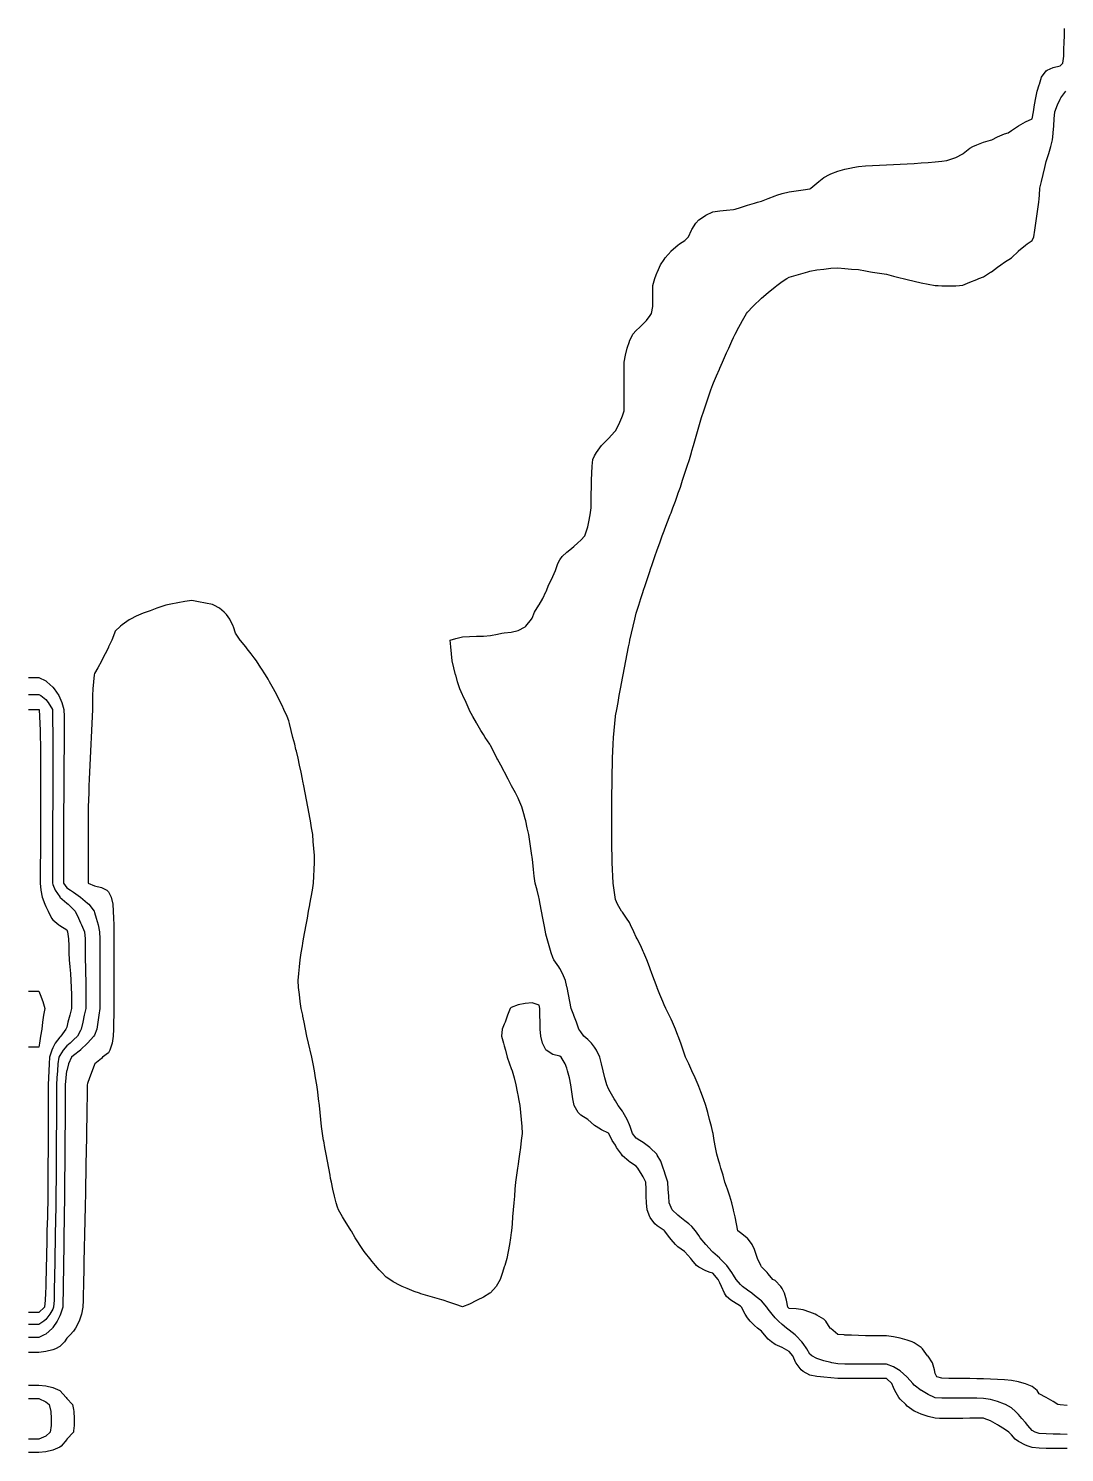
# Model space of a CAD drawing. Header units: inches. Extents: x -13671948.9 to -13671906.2, y 5686257.7 to 5686300.4.
# Drawn here: x -13671948.92 to -13671942.71, y 5686260.21 to 5686268.75 of the extents above; entities that cross this region are included whole.
import ezdxf

# ---------------------------------------------------------------- set-up
doc = ezdxf.new("R2010")
doc.units = ezdxf.units.IN
doc.header["$MEASUREMENT"] = 0

msp = doc.modelspace()

# ---------------------------------------------------------------- linework, layer by layer
for points in [[(-13671942.6913, 5686260.3179), (-13671942.733, 5686260.3191), (-13671942.7747, 5686260.3203), (-13671942.8164, 5686260.3217), (-13671942.8581, 5686260.323), (-13671942.8831, 5686260.3312), (-13671942.8998, 5686260.3414), (-13671942.9274, 5686260.3729), (-13671942.9415, 5686260.3902), (-13671942.9624, 5686260.4145), (-13671942.9832, 5686260.4373), (-13671943.0015, 5686260.4562), (-13671943.0249, 5686260.4788), (-13671943.0612, 5686260.4979), (-13671943.0666, 5686260.5004), (-13671943.1083, 5686260.5158), (-13671943.15, 5686260.5281), (-13671943.1917, 5686260.5349), (-13671943.2334, 5686260.535), (-13671943.2751, 5686260.5351), (-13671943.3168, 5686260.5351), (-13671943.3585, 5686260.5352), (-13671943.4002, 5686260.5352), (-13671943.4419, 5686260.5352), (-13671943.4835, 5686260.5385), (-13671943.4863, 5686260.5396), (-13671943.5252, 5686260.558), (-13671943.5652, 5686260.5813), (-13671943.5669, 5686260.5825), (-13671943.6086, 5686260.614), (-13671943.6171, 5686260.623), (-13671943.6503, 5686260.6622), (-13671943.6525, 5686260.6647), (-13671943.692, 5686260.6994), (-13671943.7029, 5686260.7064), (-13671943.7337, 5686260.7229), (-13671943.7754, 5686260.7389), (-13671943.8171, 5686260.7391), (-13671943.8588, 5686260.7392), (-13671943.9005, 5686260.7394), (-13671943.9422, 5686260.7397), (-13671943.9839, 5686260.7402), (-13671944.0256, 5686260.7408), (-13671944.0673, 5686260.7413), (-13671944.1035, 5686260.7481), (-13671944.109, 5686260.7493), (-13671944.1507, 5686260.7603), (-13671944.1924, 5686260.7729), (-13671944.2234, 5686260.7898), (-13671944.2341, 5686260.8003), (-13671944.253, 5686260.8315), (-13671944.2758, 5686260.8632), (-13671944.2838, 5686260.8732), (-13671944.3175, 5686260.9093), (-13671944.3234, 5686260.9149), (-13671944.3592, 5686260.9448), (-13671944.3745, 5686260.9566), (-13671944.4009, 5686260.9772), (-13671944.4236, 5686260.9983), (-13671944.4426, 5686261.0182), (-13671944.4613, 5686261.04), (-13671944.4843, 5686261.0705), (-13671944.4922, 5686261.0817), (-13671944.526, 5686261.1196), (-13671944.5306, 5686261.1234), (-13671944.5677, 5686261.1524), (-13671944.5841, 5686261.1651), (-13671944.6094, 5686261.1844), (-13671944.639, 5686261.2068), (-13671944.651, 5686261.2178), (-13671944.6768, 5686261.2485), (-13671944.6927, 5686261.2733), (-13671944.7027, 5686261.2902), (-13671944.7328, 5686261.3319), (-13671944.7344, 5686261.3338), (-13671944.7744, 5686261.3736), (-13671944.7761, 5686261.3754), (-13671944.8178, 5686261.4124), (-13671944.8209, 5686261.4153), (-13671944.8594, 5686261.457), (-13671944.8595, 5686261.4572), (-13671944.8924, 5686261.4987), (-13671944.9012, 5686261.5114), (-13671944.9214, 5686261.5404), (-13671944.9429, 5686261.566), (-13671944.9614, 5686261.5821), (-13671944.9846, 5686261.5995), (-13671945.0155, 5686261.6237), (-13671945.0263, 5686261.6329), (-13671945.0617, 5686261.6654), (-13671945.068, 5686261.6801), (-13671945.0792, 5686261.7071), (-13671945.082, 5686261.7488), (-13671945.0848, 5686261.7905), (-13671945.0878, 5686261.8322), (-13671945.1005, 5686261.8739), (-13671945.1097, 5686261.9002), (-13671945.1147, 5686261.9156), (-13671945.1297, 5686261.9573), (-13671945.1514, 5686261.9946), (-13671945.1542, 5686261.999), (-13671945.1931, 5686262.0387), (-13671945.1955, 5686262.0407), (-13671945.2348, 5686262.0691), (-13671945.2544, 5686262.0824), (-13671945.2765, 5686262.0965), (-13671945.2996, 5686262.1241), (-13671945.3143, 5686262.1658), (-13671945.3182, 5686262.1768), (-13671945.331, 5686262.2075), (-13671945.3547, 5686262.2492), (-13671945.3599, 5686262.2576), (-13671945.3848, 5686262.2909), (-13671945.4016, 5686262.3197), (-13671945.4091, 5686262.3326), (-13671945.433, 5686262.3743), (-13671945.4433, 5686262.3925), (-13671945.4541, 5686262.416), (-13671945.4658, 5686262.4577), (-13671945.4751, 5686262.4994), (-13671945.4845, 5686262.5411), (-13671945.485, 5686262.5428), (-13671945.4951, 5686262.5828), (-13671945.5155, 5686262.6245), (-13671945.5267, 5686262.6419), (-13671945.5462, 5686262.6662), (-13671945.5684, 5686262.6873), (-13671945.5909, 5686262.7079), (-13671945.6101, 5686262.7347), (-13671945.6212, 5686262.7496), (-13671945.6364, 5686262.7913), (-13671945.6518, 5686262.8324), (-13671945.652, 5686262.8329), (-13671945.6679, 5686262.8746), (-13671945.6759, 5686262.9163), (-13671945.6841, 5686262.958), (-13671945.6925, 5686262.9997), (-13671945.6935, 5686263.003), (-13671945.7021, 5686263.0414), (-13671945.7192, 5686263.0831), (-13671945.7352, 5686263.113), (-13671945.7414, 5686263.1248), (-13671945.7724, 5686263.1665), (-13671945.7769, 5686263.179), (-13671945.7884, 5686263.2082), (-13671945.7991, 5686263.2499), (-13671945.8108, 5686263.2916), (-13671945.8186, 5686263.3202), (-13671945.8223, 5686263.3333), (-13671945.8296, 5686263.375), (-13671945.8373, 5686263.4167), (-13671945.8454, 5686263.4584), (-13671945.8535, 5686263.5001), (-13671945.8602, 5686263.5331), (-13671945.862, 5686263.5418), (-13671945.872, 5686263.5835), (-13671945.8843, 5686263.6252), (-13671945.8887, 5686263.6669), (-13671945.8932, 5686263.7086), (-13671945.8978, 5686263.7503), (-13671945.9019, 5686263.7838), (-13671945.903, 5686263.792), (-13671945.909, 5686263.8337), (-13671945.9155, 5686263.8754), (-13671945.9224, 5686263.9171), (-13671945.931, 5686263.9588), (-13671945.9406, 5686264.0005), (-13671945.9436, 5686264.0124), (-13671945.9516, 5686264.0421), (-13671945.9646, 5686264.0838), (-13671945.9811, 5686264.1255), (-13671945.9853, 5686264.1351), (-13671946.0012, 5686264.1672), (-13671946.0251, 5686264.2089), (-13671946.027, 5686264.213), (-13671946.0464, 5686264.2506), (-13671946.0673, 5686264.2923), (-13671946.0687, 5686264.2951), (-13671946.0901, 5686264.334), (-13671946.1104, 5686264.3698), (-13671946.114, 5686264.3757), (-13671946.1343, 5686264.4174), (-13671946.1521, 5686264.4524), (-13671946.1562, 5686264.4591), (-13671946.1838, 5686264.5008), (-13671946.1938, 5686264.5178), (-13671946.2104, 5686264.5425), (-13671946.2336, 5686264.5842), (-13671946.2355, 5686264.5877), (-13671946.2569, 5686264.6259), (-13671946.2772, 5686264.662), (-13671946.2804, 5686264.6676), (-13671946.2985, 5686264.7093), (-13671946.3168, 5686264.751), (-13671946.3189, 5686264.7557), (-13671946.3353, 5686264.7927), (-13671946.3504, 5686264.8344), (-13671946.3606, 5686264.8754), (-13671946.3608, 5686264.8761), (-13671946.3714, 5686264.9178), (-13671946.3824, 5686264.9595), (-13671946.3867, 5686265.0012), (-13671946.3901, 5686265.0429), (-13671946.3939, 5686265.0846), (-13671946.3606, 5686265.093), (-13671946.3189, 5686265.1031), (-13671946.2772, 5686265.1059), (-13671946.2355, 5686265.1072), (-13671946.1938, 5686265.1085), (-13671946.1521, 5686265.1115), (-13671946.1104, 5686265.1203), (-13671946.0844, 5686265.1263), (-13671946.0687, 5686265.1275), (-13671946.027, 5686265.1315), (-13671945.9853, 5686265.1422), (-13671945.9436, 5686265.1644), (-13671945.9391, 5686265.168), (-13671945.9048, 5686265.2097), (-13671945.9019, 5686265.215), (-13671945.8878, 5686265.2513), (-13671945.8619, 5686265.293), (-13671945.8602, 5686265.2952), (-13671945.837, 5686265.3347), (-13671945.8186, 5686265.374), (-13671945.8175, 5686265.3764), (-13671945.8007, 5686265.4181), (-13671945.7798, 5686265.4598), (-13671945.7769, 5686265.4662), (-13671945.7619, 5686265.5015), (-13671945.7467, 5686265.5432), (-13671945.7352, 5686265.5653), (-13671945.7214, 5686265.5849), (-13671945.6935, 5686265.6116), (-13671945.6746, 5686265.6266), (-13671945.6518, 5686265.6459), (-13671945.6269, 5686265.6683), (-13671945.6101, 5686265.6844), (-13671945.5849, 5686265.71), (-13671945.5716, 5686265.7517), (-13671945.5684, 5686265.7632), (-13671945.5618, 5686265.7934), (-13671945.5535, 5686265.8351), (-13671945.5484, 5686265.8768), (-13671945.5476, 5686265.9185), (-13671945.5469, 5686265.9602), (-13671945.5461, 5686266.0019), (-13671945.5449, 5686266.0436), (-13671945.5436, 5686266.0853), (-13671945.5423, 5686266.127), (-13671945.5372, 5686266.1687), (-13671945.5267, 5686266.1897), (-13671945.515, 5686266.2104), (-13671945.4854, 5686266.2521), (-13671945.485, 5686266.2526), (-13671945.4436, 5686266.2938), (-13671945.4433, 5686266.2941), (-13671945.4045, 5686266.3355), (-13671945.4016, 5686266.339), (-13671945.3812, 5686266.3772), (-13671945.3636, 5686266.4188), (-13671945.3599, 5686266.4296), (-13671945.3501, 5686266.4605), (-13671945.3501, 5686266.5022), (-13671945.3502, 5686266.5439), (-13671945.3502, 5686266.5856), (-13671945.3501, 5686266.6273), (-13671945.3497, 5686266.669), (-13671945.3494, 5686266.7107), (-13671945.349, 5686266.7524), (-13671945.3414, 5686266.7941), (-13671945.331, 5686266.8358), (-13671945.3182, 5686266.8761), (-13671945.3177, 5686266.8775), (-13671945.2965, 5686266.9192), (-13671945.2765, 5686266.9408), (-13671945.2556, 5686266.9609), (-13671945.2348, 5686266.9813), (-13671945.2161, 5686267.0026), (-13671945.1931, 5686267.0322), (-13671945.1845, 5686267.0443), (-13671945.177, 5686267.086), (-13671945.1774, 5686267.1277), (-13671945.1778, 5686267.1694), (-13671945.1767, 5686267.2111), (-13671945.1652, 5686267.2528), (-13671945.1514, 5686267.2918), (-13671945.1503, 5686267.2945), (-13671945.1306, 5686267.3362), (-13671945.1097, 5686267.3671), (-13671945.1024, 5686267.3779), (-13671945.068, 5686267.4181), (-13671945.0665, 5686267.4196), (-13671945.0263, 5686267.4545), (-13671945.017, 5686267.4613), (-13671944.9846, 5686267.482), (-13671944.9642, 5686267.503), (-13671944.9448, 5686267.5447), (-13671944.9429, 5686267.5479), (-13671944.9195, 5686267.5864), (-13671944.9012, 5686267.6052), (-13671944.8669, 5686267.628), (-13671944.8595, 5686267.6332), (-13671944.8178, 5686267.6547), (-13671944.7761, 5686267.6596), (-13671944.7344, 5686267.6643), (-13671944.6927, 5686267.6687), (-13671944.6835, 5686267.6697), (-13671944.651, 5686267.68), (-13671944.6094, 5686267.6932), (-13671944.5677, 5686267.7059), (-13671944.5486, 5686267.7114), (-13671944.526, 5686267.7179), (-13671944.4843, 5686267.7342), (-13671944.4426, 5686267.7496), (-13671944.4325, 5686267.7531), (-13671944.4009, 5686267.7638), (-13671944.3592, 5686267.7747), (-13671944.3175, 5686267.7805), (-13671944.2758, 5686267.7863), (-13671944.2341, 5686267.792), (-13671944.229, 5686267.7948), (-13671944.1924, 5686267.8266), (-13671944.1809, 5686267.8365), (-13671944.1507, 5686267.8602), (-13671944.1175, 5686267.8782), (-13671944.109, 5686267.882), (-13671944.0673, 5686267.8972), (-13671944.0256, 5686267.91), (-13671943.9839, 5686267.9187), (-13671943.9765, 5686267.9199), (-13671943.9422, 5686267.9263), (-13671943.9005, 5686267.9303), (-13671943.8588, 5686267.9322), (-13671943.8171, 5686267.9342), (-13671943.7754, 5686267.9363), (-13671943.7337, 5686267.9382), (-13671943.692, 5686267.9403), (-13671943.6503, 5686267.9423), (-13671943.6086, 5686267.9446), (-13671943.5669, 5686267.9475), (-13671943.5252, 5686267.9504), (-13671943.4835, 5686267.9533), (-13671943.4419, 5686267.958), (-13671943.4118, 5686267.9616), (-13671943.4002, 5686267.966), (-13671943.3585, 5686267.9804), (-13671943.3168, 5686268.0011), (-13671943.3146, 5686268.0033), (-13671943.2751, 5686268.0348), (-13671943.2572, 5686268.045), (-13671943.2334, 5686268.0562), (-13671943.1917, 5686268.0711), (-13671943.15, 5686268.0847), (-13671943.1434, 5686268.0867), (-13671943.1083, 5686268.1045), (-13671943.0666, 5686268.1212), (-13671943.0455, 5686268.1284), (-13671943.0249, 5686268.1409), (-13671942.9832, 5686268.1698), (-13671942.9826, 5686268.1701), (-13671942.9415, 5686268.1929), (-13671942.9001, 5686268.2118), (-13671942.8998, 5686268.2119), (-13671942.8921, 5686268.2535), (-13671942.8863, 5686268.2952), (-13671942.879, 5686268.3369), (-13671942.8695, 5686268.3786), (-13671942.8581, 5686268.4157), (-13671942.8572, 5686268.4203), (-13671942.8448, 5686268.462), (-13671942.8164, 5686268.5), (-13671942.8114, 5686268.5037), (-13671942.7747, 5686268.5203), (-13671942.733, 5686268.5293), (-13671942.716, 5686268.5454), (-13671942.7111, 5686268.5871), (-13671942.7097, 5686268.6288), (-13671942.7083, 5686268.6705), (-13671942.7069, 5686268.7122), (-13671942.7058, 5686268.7539)], [(-13671942.6913, 5686260.4923), (-13671942.733, 5686260.4964), (-13671942.7456, 5686260.4979), (-13671942.7747, 5686260.5159), (-13671942.8157, 5686260.5396), (-13671942.8164, 5686260.54), (-13671942.8581, 5686260.5623), (-13671942.87, 5686260.5813), (-13671942.8998, 5686260.6051), (-13671942.9415, 5686260.6216), (-13671942.9495, 5686260.623), (-13671942.9832, 5686260.6342), (-13671943.0249, 5686260.6426), (-13671943.0666, 5686260.6461), (-13671943.1083, 5686260.6487), (-13671943.15, 5686260.6509), (-13671943.1917, 5686260.6523), (-13671943.2334, 5686260.6528), (-13671943.2751, 5686260.6533), (-13671943.3168, 5686260.6538), (-13671943.3585, 5686260.6543), (-13671943.4002, 5686260.6549), (-13671943.4419, 5686260.6555), (-13671943.472, 5686260.6647), (-13671943.4835, 5686260.6842), (-13671943.4869, 5686260.7064), (-13671943.4983, 5686260.7481), (-13671943.5252, 5686260.7869), (-13671943.5291, 5686260.7898), (-13671943.5579, 5686260.8315), (-13671943.5669, 5686260.8403), (-13671943.6086, 5686260.8672), (-13671943.6204, 5686260.8732), (-13671943.6503, 5686260.8848), (-13671943.692, 5686260.8963), (-13671943.7337, 5686260.9037), (-13671943.7754, 5686260.9089), (-13671943.8171, 5686260.9093), (-13671943.8588, 5686260.9098), (-13671943.9005, 5686260.9102), (-13671943.9422, 5686260.9112), (-13671943.9839, 5686260.913), (-13671944.0256, 5686260.9148), (-13671944.0289, 5686260.9149), (-13671944.0673, 5686260.918), (-13671944.109, 5686260.9539), (-13671944.1123, 5686260.9566), (-13671944.1386, 5686260.9983), (-13671944.1507, 5686261.0098), (-13671944.1924, 5686261.0339), (-13671944.2035, 5686261.04), (-13671944.2341, 5686261.0513), (-13671944.2758, 5686261.065), (-13671944.3175, 5686261.0712), (-13671944.3592, 5686261.0748), (-13671944.3677, 5686261.0817), (-13671944.376, 5686261.1234), (-13671944.3862, 5686261.1651), (-13671944.4009, 5686261.1945), (-13671944.4085, 5686261.2068), (-13671944.4426, 5686261.2417), (-13671944.4566, 5686261.2485), (-13671944.4843, 5686261.2822), (-13671944.4902, 5686261.2902), (-13671944.526, 5686261.3247), (-13671944.5287, 5686261.3319), (-13671944.5493, 5686261.3736), (-13671944.5637, 5686261.4153), (-13671944.5677, 5686261.4274), (-13671944.5804, 5686261.457), (-13671944.6094, 5686261.4951), (-13671944.6134, 5686261.4987), (-13671944.651, 5686261.5272), (-13671944.6681, 5686261.5404), (-13671944.6754, 5686261.5821), (-13671944.6837, 5686261.6237), (-13671944.6927, 5686261.6631), (-13671944.6932, 5686261.6654), (-13671944.7031, 5686261.7071), (-13671944.7149, 5686261.7488), (-13671944.7286, 5686261.7905), (-13671944.7344, 5686261.8066), (-13671944.7444, 5686261.8322), (-13671944.7559, 5686261.8739), (-13671944.7684, 5686261.9156), (-13671944.7761, 5686261.9397), (-13671944.7821, 5686261.9573), (-13671944.7934, 5686261.999), (-13671944.8008, 5686262.0407), (-13671944.8083, 5686262.0824), (-13671944.816, 5686262.1241), (-13671944.8178, 5686262.1307), (-13671944.8262, 5686262.1658), (-13671944.8367, 5686262.2075), (-13671944.8475, 5686262.2492), (-13671944.8595, 5686262.2909), (-13671944.8595, 5686262.2911), (-13671944.8741, 5686262.3326), (-13671944.8895, 5686262.3743), (-13671944.9012, 5686262.4049), (-13671944.9056, 5686262.416), (-13671944.9235, 5686262.4577), (-13671944.9429, 5686262.4994), (-13671944.9429, 5686262.4994), (-13671944.9616, 5686262.5411), (-13671944.9803, 5686262.5828), (-13671944.9846, 5686262.5944), (-13671944.9945, 5686262.6245), (-13671945.0092, 5686262.6662), (-13671945.0251, 5686262.7079), (-13671945.0263, 5686262.711), (-13671945.0417, 5686262.7496), (-13671945.0593, 5686262.7913), (-13671945.068, 5686262.8106), (-13671945.0785, 5686262.8329), (-13671945.0996, 5686262.8746), (-13671945.1097, 5686262.8951), (-13671945.1179, 5686262.9163), (-13671945.1344, 5686262.958), (-13671945.1514, 5686262.9984), (-13671945.1519, 5686262.9997), (-13671945.168, 5686263.0414), (-13671945.1828, 5686263.0831), (-13671945.1931, 5686263.1115), (-13671945.1981, 5686263.1248), (-13671945.2139, 5686263.1665), (-13671945.2316, 5686263.2082), (-13671945.2348, 5686263.2151), (-13671945.2498, 5686263.2499), (-13671945.2711, 5686263.2916), (-13671945.2765, 5686263.3013), (-13671945.2911, 5686263.3333), (-13671945.3105, 5686263.375), (-13671945.3182, 5686263.3894), (-13671945.3347, 5686263.4167), (-13671945.3599, 5686263.4513), (-13671945.3658, 5686263.4584), (-13671945.3899, 5686263.5001), (-13671945.4016, 5686263.5287), (-13671945.4035, 5686263.5418), (-13671945.4096, 5686263.5835), (-13671945.4152, 5686263.6252), (-13671945.417, 5686263.6669), (-13671945.4188, 5686263.7086), (-13671945.4206, 5686263.7503), (-13671945.4218, 5686263.792), (-13671945.4225, 5686263.8337), (-13671945.4231, 5686263.8754), (-13671945.4238, 5686263.9171), (-13671945.4238, 5686263.9588), (-13671945.4237, 5686264.0005), (-13671945.4236, 5686264.0421), (-13671945.4234, 5686264.0838), (-13671945.423, 5686264.1255), (-13671945.4225, 5686264.1672), (-13671945.422, 5686264.2089), (-13671945.4214, 5686264.2506), (-13671945.4207, 5686264.2923), (-13671945.42, 5686264.334), (-13671945.4191, 5686264.3757), (-13671945.4174, 5686264.4174), (-13671945.4155, 5686264.4591), (-13671945.4136, 5686264.5008), (-13671945.4104, 5686264.5425), (-13671945.4063, 5686264.5842), (-13671945.4019, 5686264.6259), (-13671945.4016, 5686264.6291), (-13671945.3938, 5686264.6676), (-13671945.3864, 5686264.7093), (-13671945.3788, 5686264.751), (-13671945.3712, 5686264.7927), (-13671945.3637, 5686264.8344), (-13671945.3599, 5686264.8553), (-13671945.3561, 5686264.8761), (-13671945.3484, 5686264.9178), (-13671945.3404, 5686264.9595), (-13671945.3322, 5686265.0012), (-13671945.3237, 5686265.0429), (-13671945.3182, 5686265.0687), (-13671945.3148, 5686265.0846), (-13671945.3055, 5686265.1263), (-13671945.2958, 5686265.168), (-13671945.2857, 5686265.2097), (-13671945.2765, 5686265.2463), (-13671945.2749, 5686265.2513), (-13671945.2617, 5686265.293), (-13671945.2484, 5686265.3347), (-13671945.2351, 5686265.3764), (-13671945.2348, 5686265.3775), (-13671945.2212, 5686265.4181), (-13671945.2074, 5686265.4598), (-13671945.1936, 5686265.5015), (-13671945.1931, 5686265.5031), (-13671945.1799, 5686265.5432), (-13671945.1657, 5686265.5849), (-13671945.1514, 5686265.6254), (-13671945.151, 5686265.6266), (-13671945.1359, 5686265.6683), (-13671945.1207, 5686265.71), (-13671945.1097, 5686265.7402), (-13671945.1052, 5686265.7517), (-13671945.089, 5686265.7934), (-13671945.073, 5686265.8351), (-13671945.068, 5686265.8483), (-13671945.0573, 5686265.8768), (-13671945.0422, 5686265.9185), (-13671945.0271, 5686265.9602), (-13671945.0263, 5686265.9622), (-13671945.0119, 5686266.0019), (-13671944.9984, 5686266.0436), (-13671944.9848, 5686266.0853), (-13671944.9846, 5686266.0859), (-13671944.9704, 5686266.127), (-13671944.9566, 5686266.1687), (-13671944.9454, 5686266.2104), (-13671944.9429, 5686266.2195), (-13671944.9337, 5686266.2521), (-13671944.9216, 5686266.2938), (-13671944.9095, 5686266.3355), (-13671944.9012, 5686266.3639), (-13671944.8973, 5686266.3772), (-13671944.8844, 5686266.4188), (-13671944.8709, 5686266.4605), (-13671944.8595, 5686266.4965), (-13671944.8577, 5686266.5022), (-13671944.8439, 5686266.5439), (-13671944.8296, 5686266.5856), (-13671944.8178, 5686266.6184), (-13671944.8141, 5686266.6273), (-13671944.7962, 5686266.669), (-13671944.778, 5686266.7107), (-13671944.7761, 5686266.7149), (-13671944.7593, 5686266.7524), (-13671944.7408, 5686266.7941), (-13671944.7344, 5686266.8083), (-13671944.722, 5686266.8358), (-13671944.703, 5686266.8775), (-13671944.6927, 5686266.899), (-13671944.683, 5686266.9192), (-13671944.6613, 5686266.9609), (-13671944.651, 5686266.9804), (-13671944.6389, 5686267.0026), (-13671944.6152, 5686267.0443), (-13671944.6094, 5686267.0509), (-13671944.5776, 5686267.086), (-13671944.5677, 5686267.0955), (-13671944.5338, 5686267.1277), (-13671944.526, 5686267.135), (-13671944.4853, 5686267.1694), (-13671944.4843, 5686267.1703), (-13671944.4426, 5686267.204), (-13671944.4337, 5686267.2111), (-13671944.4009, 5686267.2362), (-13671944.3735, 5686267.2528), (-13671944.3592, 5686267.2615), (-13671944.3175, 5686267.273), (-13671944.2758, 5686267.2853), (-13671944.2465, 5686267.2945), (-13671944.2341, 5686267.2985), (-13671944.1924, 5686267.3057), (-13671944.1507, 5686267.3102), (-13671944.109, 5686267.3148), (-13671944.0673, 5686267.3181), (-13671944.0256, 5686267.3143), (-13671943.9839, 5686267.3106), (-13671943.9422, 5686267.3071), (-13671943.9005, 5686267.3004), (-13671943.8708, 5686267.2945), (-13671943.8588, 5686267.2923), (-13671943.8171, 5686267.2853), (-13671943.7754, 5686267.2794), (-13671943.7337, 5686267.2681), (-13671943.692, 5686267.2573), (-13671943.6739, 5686267.2528), (-13671943.6503, 5686267.2471), (-13671943.6086, 5686267.2375), (-13671943.5669, 5686267.2286), (-13671943.5252, 5686267.2201), (-13671943.4835, 5686267.212), (-13671943.4651, 5686267.2111), (-13671943.4419, 5686267.2101), (-13671943.4002, 5686267.2096), (-13671943.3585, 5686267.2092), (-13671943.3359, 5686267.2111), (-13671943.3168, 5686267.213), (-13671943.2751, 5686267.2316), (-13671943.2334, 5686267.248), (-13671943.2204, 5686267.2528), (-13671943.1917, 5686267.2628), (-13671943.15, 5686267.2908), (-13671943.1454, 5686267.2945), (-13671943.1083, 5686267.3225), (-13671943.0885, 5686267.3362), (-13671943.0666, 5686267.3509), (-13671943.0249, 5686267.3776), (-13671943.0247, 5686267.3779), (-13671942.9832, 5686267.4187), (-13671942.9823, 5686267.4196), (-13671942.9415, 5686267.4533), (-13671942.9308, 5686267.4613), (-13671942.8998, 5686267.4827), (-13671942.8912, 5686267.503), (-13671942.8843, 5686267.5447), (-13671942.878, 5686267.5864), (-13671942.8722, 5686267.628), (-13671942.8664, 5686267.6697), (-13671942.8606, 5686267.7114), (-13671942.8581, 5686267.7316), (-13671942.8565, 5686267.7531), (-13671942.8536, 5686267.7948), (-13671942.8439, 5686267.8365), (-13671942.8338, 5686267.8782), (-13671942.8249, 5686267.9199), (-13671942.8164, 5686267.9549), (-13671942.8149, 5686267.9616), (-13671942.8008, 5686268.0033), (-13671942.7891, 5686268.045), (-13671942.7793, 5686268.0867), (-13671942.7747, 5686268.1245), (-13671942.7743, 5686268.1284), (-13671942.7711, 5686268.1701), (-13671942.7681, 5686268.2118), (-13671942.7643, 5686268.2535), (-13671942.7487, 5686268.2952), (-13671942.733, 5686268.3297), (-13671942.7278, 5686268.3369), (-13671942.6982, 5686268.3786)], [(-13671942.6913, 5686260.2335), (-13671942.733, 5686260.234), (-13671942.7747, 5686260.2344), (-13671942.8164, 5686260.2348), (-13671942.8581, 5686260.2352), (-13671942.8998, 5686260.2403), (-13671942.9254, 5686260.2478), (-13671942.9415, 5686260.2535), (-13671942.9832, 5686260.275), (-13671943.0017, 5686260.2895), (-13671943.0249, 5686260.3159), (-13671943.0405, 5686260.3312), (-13671943.0666, 5686260.3494), (-13671943.1017, 5686260.3729), (-13671943.1083, 5686260.3768), (-13671943.15, 5686260.4007), (-13671943.189, 5686260.4145), (-13671943.1917, 5686260.4155), (-13671943.2334, 5686260.4153), (-13671943.2751, 5686260.415), (-13671943.3168, 5686260.4148), (-13671943.3563, 5686260.4145), (-13671943.3585, 5686260.4145), (-13671943.4002, 5686260.4143), (-13671943.4419, 5686260.414), (-13671943.4573, 5686260.4145), (-13671943.4835, 5686260.4155), (-13671943.5252, 5686260.4259), (-13671943.5669, 5686260.4397), (-13671943.6037, 5686260.4562), (-13671943.6086, 5686260.4585), (-13671943.6503, 5686260.4885), (-13671943.6591, 5686260.4979), (-13671943.692, 5686260.5296), (-13671943.7, 5686260.5396), (-13671943.7252, 5686260.5813), (-13671943.7337, 5686260.6004), (-13671943.7425, 5686260.623), (-13671943.7754, 5686260.653), (-13671943.8171, 5686260.653), (-13671943.8588, 5686260.6531), (-13671943.9005, 5686260.6531), (-13671943.9422, 5686260.6532), (-13671943.9839, 5686260.6535), (-13671944.0256, 5686260.6537), (-13671944.0673, 5686260.6539), (-13671944.109, 5686260.6575), (-13671944.1507, 5686260.6622), (-13671944.171, 5686260.6647), (-13671944.1924, 5686260.6668), (-13671944.2341, 5686260.6744), (-13671944.2758, 5686260.6967), (-13671944.2876, 5686260.7064), (-13671944.3175, 5686260.7462), (-13671944.3185, 5686260.7481), (-13671944.3366, 5686260.7898), (-13671944.3592, 5686260.8165), (-13671944.3875, 5686260.8315), (-13671944.4009, 5686260.8393), (-13671944.4426, 5686260.8584), (-13671944.465, 5686260.8732), (-13671944.4843, 5686260.89), (-13671944.5064, 5686260.9149), (-13671944.526, 5686260.938), (-13671944.5482, 5686260.9566), (-13671944.5677, 5686260.9723), (-13671944.5933, 5686260.9983), (-13671944.6094, 5686261.0188), (-13671944.6231, 5686261.04), (-13671944.6444, 5686261.0817), (-13671944.651, 5686261.0871), (-13671944.6927, 5686261.113), (-13671944.7091, 5686261.1234), (-13671944.7344, 5686261.1465), (-13671944.7477, 5686261.1651), (-13671944.7661, 5686261.2068), (-13671944.7761, 5686261.2278), (-13671944.7849, 5686261.2485), (-13671944.8178, 5686261.2858), (-13671944.8329, 5686261.2902), (-13671944.8595, 5686261.2998), (-13671944.9012, 5686261.3213), (-13671944.9148, 5686261.3319), (-13671944.9429, 5686261.3651), (-13671944.9495, 5686261.3736), (-13671944.9846, 5686261.413), (-13671944.9878, 5686261.4153), (-13671945.0263, 5686261.4438), (-13671945.0405, 5686261.457), (-13671945.068, 5686261.488), (-13671945.0759, 5686261.4987), (-13671945.1072, 5686261.5404), (-13671945.1097, 5686261.5424), (-13671945.1514, 5686261.5697), (-13671945.1653, 5686261.5821), (-13671945.1931, 5686261.6204), (-13671945.1948, 5686261.6237), (-13671945.2112, 5686261.6654), (-13671945.2163, 5686261.7071), (-13671945.2172, 5686261.7488), (-13671945.2181, 5686261.7905), (-13671945.2196, 5686261.8322), (-13671945.2348, 5686261.8647), (-13671945.2406, 5686261.8739), (-13671945.2679, 5686261.9156), (-13671945.2765, 5686261.9283), (-13671945.3182, 5686261.9544), (-13671945.3217, 5686261.9573), (-13671945.3599, 5686261.9906), (-13671945.3664, 5686261.999), (-13671945.3953, 5686262.0407), (-13671945.4016, 5686262.0547), (-13671945.4214, 5686262.0824), (-13671945.4413, 5686262.1241), (-13671945.4433, 5686262.1259), (-13671945.485, 5686262.1456), (-13671945.5169, 5686262.1658), (-13671945.5267, 5686262.1725), (-13671945.5677, 5686262.2075), (-13671945.5684, 5686262.2082), (-13671945.6101, 5686262.2331), (-13671945.6264, 5686262.2492), (-13671945.6491, 5686262.2909), (-13671945.6518, 5686262.3028), (-13671945.6576, 5686262.3326), (-13671945.664, 5686262.3743), (-13671945.6692, 5686262.416), (-13671945.6784, 5686262.4577), (-13671945.6891, 5686262.4994), (-13671945.6935, 5686262.5167), (-13671945.7043, 5686262.5411), (-13671945.7284, 5686262.5828), (-13671945.7352, 5686262.5869), (-13671945.7769, 5686262.5978), (-13671945.8181, 5686262.6245), (-13671945.8186, 5686262.625), (-13671945.8405, 5686262.6662), (-13671945.8502, 5686262.7079), (-13671945.8535, 5686262.7496), (-13671945.8544, 5686262.7913), (-13671945.8553, 5686262.8329), (-13671945.856, 5686262.8746), (-13671945.8602, 5686262.8931), (-13671945.9019, 5686262.9079), (-13671945.9436, 5686262.9031), (-13671945.9853, 5686262.8963), (-13671946.027, 5686262.8804), (-13671946.0346, 5686262.8746), (-13671946.0489, 5686262.8329), (-13671946.0644, 5686262.7913), (-13671946.0687, 5686262.7802), (-13671946.0811, 5686262.7496), (-13671946.0852, 5686262.7079), (-13671946.0732, 5686262.6662), (-13671946.0687, 5686262.6497), (-13671946.0623, 5686262.6245), (-13671946.0523, 5686262.5828), (-13671946.0369, 5686262.5411), (-13671946.027, 5686262.5141), (-13671946.0222, 5686262.4994), (-13671946.0098, 5686262.4577), (-13671945.9995, 5686262.416), (-13671945.9909, 5686262.3743), (-13671945.9853, 5686262.3459), (-13671945.983, 5686262.3326), (-13671945.976, 5686262.2909), (-13671945.9715, 5686262.2492), (-13671945.968, 5686262.2075), (-13671945.9644, 5686262.1658), (-13671945.9618, 5686262.1241), (-13671945.9667, 5686262.0824), (-13671945.9719, 5686262.0407), (-13671945.9776, 5686261.999), (-13671945.9832, 5686261.9573), (-13671945.9853, 5686261.9408), (-13671945.9888, 5686261.9156), (-13671945.9947, 5686261.8739), (-13671946.0007, 5686261.8322), (-13671946.0047, 5686261.7905), (-13671946.0086, 5686261.7488), (-13671946.0124, 5686261.7071), (-13671946.016, 5686261.6654), (-13671946.0193, 5686261.6237), (-13671946.0226, 5686261.5821), (-13671946.0258, 5686261.5404), (-13671946.027, 5686261.5293), (-13671946.0316, 5686261.4987), (-13671946.0384, 5686261.457), (-13671946.0454, 5686261.4153), (-13671946.0537, 5686261.3736), (-13671946.0663, 5686261.3319), (-13671946.0687, 5686261.3239), (-13671946.0794, 5686261.2902), (-13671946.093, 5686261.2485), (-13671946.1104, 5686261.2198), (-13671946.1187, 5686261.2068), (-13671946.1521, 5686261.1676), (-13671946.1562, 5686261.1651), (-13671946.1938, 5686261.1417), (-13671946.2323, 5686261.1234), (-13671946.2355, 5686261.1218), (-13671946.2772, 5686261.1007), (-13671946.3189, 5686261.0842), (-13671946.3606, 5686261.0979), (-13671946.4023, 5686261.112), (-13671946.4358, 5686261.1234), (-13671946.444, 5686261.1262), (-13671946.4857, 5686261.1385), (-13671946.5274, 5686261.1499), (-13671946.5691, 5686261.1621), (-13671946.5787, 5686261.1651), (-13671946.6108, 5686261.1753), (-13671946.6525, 5686261.193), (-13671946.6823, 5686261.2068), (-13671946.6942, 5686261.2125), (-13671946.7359, 5686261.233), (-13671946.7565, 5686261.2485), (-13671946.7776, 5686261.2627), (-13671946.8041, 5686261.2902), (-13671946.8193, 5686261.3066), (-13671946.8414, 5686261.3319), (-13671946.861, 5686261.3553), (-13671946.8755, 5686261.3736), (-13671946.9027, 5686261.4062), (-13671946.9091, 5686261.4153), (-13671946.9377, 5686261.457), (-13671946.9444, 5686261.4673), (-13671946.9631, 5686261.4987), (-13671946.9861, 5686261.5384), (-13671946.9871, 5686261.5404), (-13671947.0139, 5686261.5821), (-13671947.0278, 5686261.6045), (-13671947.0394, 5686261.6237), (-13671947.0637, 5686261.6654), (-13671947.0694, 5686261.6814), (-13671947.0785, 5686261.7071), (-13671947.0881, 5686261.7488), (-13671947.0975, 5686261.7905), (-13671947.1068, 5686261.8322), (-13671947.1111, 5686261.8548), (-13671947.1148, 5686261.8739), (-13671947.1228, 5686261.9156), (-13671947.1308, 5686261.9573), (-13671947.1384, 5686261.999), (-13671947.1459, 5686262.0407), (-13671947.1528, 5686262.0797), (-13671947.1533, 5686262.0824), (-13671947.1607, 5686262.1241), (-13671947.1654, 5686262.1658), (-13671947.1697, 5686262.2075), (-13671947.1742, 5686262.2492), (-13671947.1787, 5686262.2909), (-13671947.1836, 5686262.3326), (-13671947.1889, 5686262.3743), (-13671947.1945, 5686262.4156), (-13671947.1946, 5686262.416), (-13671947.2016, 5686262.4577), (-13671947.2091, 5686262.4994), (-13671947.2169, 5686262.5411), (-13671947.225, 5686262.5828), (-13671947.2346, 5686262.6245), (-13671947.2362, 5686262.6314), (-13671947.2439, 5686262.6662), (-13671947.2532, 5686262.7079), (-13671947.2619, 5686262.7496), (-13671947.2703, 5686262.7913), (-13671947.2779, 5686262.8279), (-13671947.279, 5686262.8329), (-13671947.288, 5686262.8746), (-13671947.2932, 5686262.9163), (-13671947.2986, 5686262.958), (-13671947.3041, 5686262.9997), (-13671947.3061, 5686263.0414), (-13671947.3021, 5686263.0831), (-13671947.2982, 5686263.1248), (-13671947.2941, 5686263.1665), (-13671947.2876, 5686263.2082), (-13671947.2805, 5686263.2499), (-13671947.2779, 5686263.2649), (-13671947.2734, 5686263.2916), (-13671947.2661, 5686263.3333), (-13671947.2584, 5686263.375), (-13671947.2508, 5686263.4167), (-13671947.2432, 5686263.4584), (-13671947.2362, 5686263.4966), (-13671947.2356, 5686263.5001), (-13671947.2281, 5686263.5418), (-13671947.2205, 5686263.5835), (-13671947.2134, 5686263.6252), (-13671947.2113, 5686263.6669), (-13671947.2093, 5686263.7086), (-13671947.2074, 5686263.7503), (-13671947.2082, 5686263.792), (-13671947.2119, 5686263.8337), (-13671947.2154, 5686263.8754), (-13671947.2189, 5686263.9171), (-13671947.2257, 5686263.9588), (-13671947.2329, 5686264.0005), (-13671947.2362, 5686264.02), (-13671947.2402, 5686264.0421), (-13671947.2478, 5686264.0838), (-13671947.2558, 5686264.1255), (-13671947.2639, 5686264.1672), (-13671947.2722, 5686264.2089), (-13671947.2779, 5686264.2376), (-13671947.2806, 5686264.2506), (-13671947.2891, 5686264.2923), (-13671947.2978, 5686264.334), (-13671947.3069, 5686264.3757), (-13671947.317, 5686264.4174), (-13671947.3196, 5686264.4287), (-13671947.3271, 5686264.4591), (-13671947.3372, 5686264.5008), (-13671947.3477, 5686264.5425), (-13671947.3578, 5686264.5842), (-13671947.3613, 5686264.5995), (-13671947.3731, 5686264.6259), (-13671947.3915, 5686264.6676), (-13671947.403, 5686264.6914), (-13671947.4118, 5686264.7093), (-13671947.4327, 5686264.751), (-13671947.4447, 5686264.7742), (-13671947.4544, 5686264.7927), (-13671947.4774, 5686264.8344), (-13671947.4864, 5686264.8494), (-13671947.5028, 5686264.8761), (-13671947.5281, 5686264.9158), (-13671947.5294, 5686264.9178), (-13671947.5567, 5686264.9595), (-13671947.5698, 5686264.9773), (-13671947.5877, 5686265.0012), (-13671947.6115, 5686265.0316), (-13671947.6206, 5686265.0429), (-13671947.6532, 5686265.0824), (-13671947.655, 5686265.0846), (-13671947.6831, 5686265.1263), (-13671947.6949, 5686265.164), (-13671947.6964, 5686265.168), (-13671947.7165, 5686265.2097), (-13671947.7366, 5686265.2371), (-13671947.7507, 5686265.2513), (-13671947.7783, 5686265.2755), (-13671947.8116, 5686265.293), (-13671947.82, 5686265.2973), (-13671947.8617, 5686265.3059), (-13671947.9034, 5686265.3138), (-13671947.9451, 5686265.3212), (-13671947.9868, 5686265.3164), (-13671948.0285, 5686265.3083), (-13671948.0702, 5686265.3001), (-13671948.1003, 5686265.293), (-13671948.1119, 5686265.2908), (-13671948.1536, 5686265.276), (-13671948.1953, 5686265.2603), (-13671948.2177, 5686265.2513), (-13671948.237, 5686265.2456), (-13671948.2786, 5686265.2286), (-13671948.3134, 5686265.2097), (-13671948.3203, 5686265.2054), (-13671948.362, 5686265.1766), (-13671948.3721, 5686265.168), (-13671948.4037, 5686265.1373), (-13671948.4078, 5686265.1263), (-13671948.4251, 5686265.0846), (-13671948.4442, 5686265.0429), (-13671948.4454, 5686265.0404), (-13671948.4647, 5686265.0012), (-13671948.4865, 5686264.9595), (-13671948.4871, 5686264.9582), (-13671948.5092, 5686264.9178), (-13671948.5288, 5686264.8839), (-13671948.5302, 5686264.8761), (-13671948.5356, 5686264.8344), (-13671948.5384, 5686264.7927), (-13671948.5399, 5686264.751), (-13671948.5409, 5686264.7093), (-13671948.5416, 5686264.6676), (-13671948.5436, 5686264.6259), (-13671948.5455, 5686264.5842), (-13671948.5474, 5686264.5425), (-13671948.5493, 5686264.5008), (-13671948.5512, 5686264.4591), (-13671948.5531, 5686264.4174), (-13671948.5549, 5686264.3757), (-13671948.5567, 5686264.334), (-13671948.5584, 5686264.2923), (-13671948.5602, 5686264.2506), (-13671948.5618, 5686264.2089), (-13671948.5632, 5686264.1672), (-13671948.5646, 5686264.1255), (-13671948.5659, 5686264.0838), (-13671948.5666, 5686264.0421), (-13671948.5668, 5686264.0005), (-13671948.5671, 5686263.9588), (-13671948.5673, 5686263.9171), (-13671948.5674, 5686263.8754), (-13671948.5675, 5686263.8337), (-13671948.5676, 5686263.792), (-13671948.5676, 5686263.7503), (-13671948.5676, 5686263.7086), (-13671948.5675, 5686263.6669), (-13671948.5675, 5686263.6252), (-13671948.5288, 5686263.6093), (-13671948.4871, 5686263.6004), (-13671948.4546, 5686263.5835), (-13671948.4454, 5686263.5748), (-13671948.4282, 5686263.5418), (-13671948.4195, 5686263.5001), (-13671948.4158, 5686263.4584), (-13671948.4144, 5686263.4167), (-13671948.4133, 5686263.375), (-13671948.4123, 5686263.3333), (-13671948.4121, 5686263.2916), (-13671948.4121, 5686263.2499), (-13671948.4121, 5686263.2082), (-13671948.4121, 5686263.1665), (-13671948.4121, 5686263.1248), (-13671948.4122, 5686263.0831), (-13671948.4122, 5686263.0414), (-13671948.4123, 5686262.9997), (-13671948.4124, 5686262.958), (-13671948.4125, 5686262.9163), (-13671948.4127, 5686262.8746), (-13671948.4134, 5686262.8329), (-13671948.4143, 5686262.7913), (-13671948.4152, 5686262.7496), (-13671948.4175, 5686262.7079), (-13671948.4233, 5686262.6662), (-13671948.4357, 5686262.6245), (-13671948.4454, 5686262.608), (-13671948.4796, 5686262.5828), (-13671948.4871, 5686262.573), (-13671948.5258, 5686262.5411), (-13671948.5288, 5686262.5383), (-13671948.5423, 5686262.4994), (-13671948.5592, 5686262.4577), (-13671948.5705, 5686262.4243), (-13671948.5719, 5686262.416), (-13671948.5725, 5686262.3743), (-13671948.5731, 5686262.3326), (-13671948.5737, 5686262.2909), (-13671948.5744, 5686262.2492), (-13671948.5752, 5686262.2075), (-13671948.5759, 5686262.1658), (-13671948.5766, 5686262.1241), (-13671948.5774, 5686262.0824), (-13671948.5781, 5686262.0407), (-13671948.5789, 5686261.999), (-13671948.5797, 5686261.9573), (-13671948.5804, 5686261.9156), (-13671948.5812, 5686261.8739), (-13671948.582, 5686261.8322), (-13671948.5828, 5686261.7905), (-13671948.5836, 5686261.7488), (-13671948.5844, 5686261.7071), (-13671948.5853, 5686261.6654), (-13671948.5862, 5686261.6237), (-13671948.5872, 5686261.5821), (-13671948.5882, 5686261.5404), (-13671948.5891, 5686261.4987), (-13671948.59, 5686261.457), (-13671948.5909, 5686261.4153), (-13671948.5918, 5686261.3736), (-13671948.5927, 5686261.3319), (-13671948.5936, 5686261.2902), (-13671948.5945, 5686261.2485), (-13671948.5953, 5686261.2068), (-13671948.5961, 5686261.1651), (-13671948.597, 5686261.1234), (-13671948.5982, 5686261.0817), (-13671948.6074, 5686261.04), (-13671948.6122, 5686261.0227), (-13671948.6206, 5686260.9983), (-13671948.6417, 5686260.9566), (-13671948.6539, 5686260.9382), (-13671948.675, 5686260.9149), (-13671948.6956, 5686260.8962), (-13671948.7087, 5686260.8732), (-13671948.7373, 5686260.8456), (-13671948.7622, 5686260.8315), (-13671948.779, 5686260.8251), (-13671948.8207, 5686260.8149), (-13671948.8624, 5686260.8102), (-13671948.9041, 5686260.8102), (-13671948.9249, 5686260.8102)], [(-13671948.9249, 5686264.8597), (-13671948.9041, 5686264.8597), (-13671948.8624, 5686264.8597), (-13671948.8207, 5686264.8395), (-13671948.8146, 5686264.8344), (-13671948.779, 5686264.8021), (-13671948.7714, 5686264.7927), (-13671948.7434, 5686264.751), (-13671948.7373, 5686264.7384), (-13671948.7249, 5686264.7093), (-13671948.7117, 5686264.6676), (-13671948.7115, 5686264.6259), (-13671948.7113, 5686264.5842), (-13671948.7111, 5686264.5425), (-13671948.7111, 5686264.5008), (-13671948.7113, 5686264.4591), (-13671948.7115, 5686264.4174), (-13671948.7117, 5686264.3757), (-13671948.712, 5686264.334), (-13671948.7124, 5686264.2923), (-13671948.7127, 5686264.2506), (-13671948.713, 5686264.2089), (-13671948.7133, 5686264.1672), (-13671948.7136, 5686264.1255), (-13671948.714, 5686264.0838), (-13671948.7141, 5686264.0421), (-13671948.7143, 5686264.0005), (-13671948.7144, 5686263.9588), (-13671948.7145, 5686263.9171), (-13671948.7146, 5686263.8754), (-13671948.7147, 5686263.8337), (-13671948.7149, 5686263.792), (-13671948.715, 5686263.7503), (-13671948.7151, 5686263.7086), (-13671948.7152, 5686263.6669), (-13671948.7153, 5686263.6252), (-13671948.6956, 5686263.5977), (-13671948.6729, 5686263.5835), (-13671948.6539, 5686263.5715), (-13671948.6122, 5686263.5418), (-13671948.6122, 5686263.5418), (-13671948.5705, 5686263.5062), (-13671948.5635, 5686263.5001), (-13671948.5316, 5686263.4584), (-13671948.5288, 5686263.4505), (-13671948.5182, 5686263.4167), (-13671948.5073, 5686263.375), (-13671948.4983, 5686263.3333), (-13671948.4962, 5686263.2916), (-13671948.4961, 5686263.2499), (-13671948.4959, 5686263.2082), (-13671948.4958, 5686263.1665), (-13671948.4958, 5686263.1248), (-13671948.4959, 5686263.0831), (-13671948.4959, 5686263.0414), (-13671948.496, 5686262.9997), (-13671948.4962, 5686262.958), (-13671948.4963, 5686262.9163), (-13671948.4966, 5686262.8746), (-13671948.5018, 5686262.8329), (-13671948.5077, 5686262.7913), (-13671948.5143, 5686262.7496), (-13671948.5288, 5686262.7147), (-13671948.5318, 5686262.7079), (-13671948.5702, 5686262.6662), (-13671948.5705, 5686262.6659), (-13671948.6122, 5686262.6251), (-13671948.6129, 5686262.6245), (-13671948.6539, 5686262.5915), (-13671948.6662, 5686262.5828), (-13671948.6842, 5686262.5411), (-13671948.6956, 5686262.5004), (-13671948.6957, 5686262.4994), (-13671948.7005, 5686262.4577), (-13671948.7038, 5686262.416), (-13671948.7041, 5686262.3743), (-13671948.7043, 5686262.3326), (-13671948.7046, 5686262.2909), (-13671948.7049, 5686262.2492), (-13671948.7052, 5686262.2075), (-13671948.7055, 5686262.1658), (-13671948.7057, 5686262.1241), (-13671948.706, 5686262.0824), (-13671948.7064, 5686262.0407), (-13671948.7067, 5686261.999), (-13671948.707, 5686261.9573), (-13671948.7073, 5686261.9156), (-13671948.7077, 5686261.8739), (-13671948.708, 5686261.8322), (-13671948.7084, 5686261.7905), (-13671948.7088, 5686261.7488), (-13671948.7092, 5686261.7071), (-13671948.7097, 5686261.6654), (-13671948.7104, 5686261.6237), (-13671948.7111, 5686261.5821), (-13671948.7118, 5686261.5404), (-13671948.7124, 5686261.4987), (-13671948.713, 5686261.457), (-13671948.7136, 5686261.4153), (-13671948.7142, 5686261.3736), (-13671948.7148, 5686261.3319), (-13671948.7154, 5686261.2902), (-13671948.7159, 5686261.2485), (-13671948.7166, 5686261.2068), (-13671948.7173, 5686261.1651), (-13671948.7181, 5686261.1234), (-13671948.7194, 5686261.0817), (-13671948.7334, 5686261.04), (-13671948.7373, 5686261.0304), (-13671948.7522, 5686260.9983), (-13671948.779, 5686260.9594), (-13671948.7815, 5686260.9566), (-13671948.8207, 5686260.9199), (-13671948.831, 5686260.9149), (-13671948.8624, 5686260.9001), (-13671948.9041, 5686260.9001), (-13671948.9249, 5686260.9001)], [(-13671948.9249, 5686264.7583), (-13671948.9041, 5686264.7583), (-13671948.8624, 5686264.7583), (-13671948.851, 5686264.751), (-13671948.8207, 5686264.7281), (-13671948.8063, 5686264.7093), (-13671948.7816, 5686264.6676), (-13671948.7807, 5686264.6259), (-13671948.7799, 5686264.5842), (-13671948.7792, 5686264.5425), (-13671948.779, 5686264.5242), (-13671948.7788, 5686264.5008), (-13671948.7787, 5686264.4591), (-13671948.7786, 5686264.4174), (-13671948.7786, 5686264.3757), (-13671948.7787, 5686264.334), (-13671948.7789, 5686264.2923), (-13671948.779, 5686264.2603), (-13671948.779, 5686264.2506), (-13671948.7792, 5686264.2089), (-13671948.7794, 5686264.1672), (-13671948.7795, 5686264.1255), (-13671948.7797, 5686264.0838), (-13671948.7798, 5686264.0421), (-13671948.7799, 5686264.0005), (-13671948.7799, 5686263.9588), (-13671948.78, 5686263.9171), (-13671948.7801, 5686263.8754), (-13671948.7803, 5686263.8337), (-13671948.7804, 5686263.792), (-13671948.7806, 5686263.7503), (-13671948.7808, 5686263.7086), (-13671948.781, 5686263.6669), (-13671948.7812, 5686263.6252), (-13671948.779, 5686263.6188), (-13671948.7644, 5686263.5835), (-13671948.7373, 5686263.5432), (-13671948.7361, 5686263.5418), (-13671948.6956, 5686263.5066), (-13671948.6868, 5686263.5001), (-13671948.6539, 5686263.4677), (-13671948.6453, 5686263.4584), (-13671948.6251, 5686263.4167), (-13671948.6122, 5686263.3879), (-13671948.6067, 5686263.375), (-13671948.5896, 5686263.3333), (-13671948.5854, 5686263.2916), (-13671948.5848, 5686263.2499), (-13671948.5843, 5686263.2082), (-13671948.5837, 5686263.1665), (-13671948.5829, 5686263.1248), (-13671948.5821, 5686263.0831), (-13671948.5813, 5686263.0414), (-13671948.581, 5686262.9997), (-13671948.5809, 5686262.958), (-13671948.5808, 5686262.9163), (-13671948.5809, 5686262.8746), (-13671948.5897, 5686262.8329), (-13671948.5988, 5686262.7913), (-13671948.6084, 5686262.7496), (-13671948.6122, 5686262.7422), (-13671948.6311, 5686262.7079), (-13671948.6539, 5686262.6855), (-13671948.6756, 5686262.6662), (-13671948.6956, 5686262.6498), (-13671948.7164, 5686262.6245), (-13671948.7373, 5686262.5922), (-13671948.7421, 5686262.5828), (-13671948.7478, 5686262.5411), (-13671948.751, 5686262.4994), (-13671948.7541, 5686262.4577), (-13671948.7563, 5686262.416), (-13671948.7565, 5686262.3743), (-13671948.7567, 5686262.3326), (-13671948.7569, 5686262.2909), (-13671948.7571, 5686262.2492), (-13671948.7573, 5686262.2075), (-13671948.7575, 5686262.1658), (-13671948.7577, 5686262.1241), (-13671948.7579, 5686262.0824), (-13671948.7582, 5686262.0407), (-13671948.7584, 5686261.999), (-13671948.7587, 5686261.9573), (-13671948.759, 5686261.9156), (-13671948.7593, 5686261.8739), (-13671948.7596, 5686261.8322), (-13671948.7599, 5686261.7905), (-13671948.7603, 5686261.7488), (-13671948.7607, 5686261.7071), (-13671948.7612, 5686261.6654), (-13671948.7621, 5686261.6237), (-13671948.763, 5686261.5821), (-13671948.7639, 5686261.5404), (-13671948.7646, 5686261.4987), (-13671948.7654, 5686261.457), (-13671948.7661, 5686261.4153), (-13671948.7668, 5686261.3736), (-13671948.7675, 5686261.3319), (-13671948.7682, 5686261.2902), (-13671948.7689, 5686261.2485), (-13671948.7698, 5686261.2068), (-13671948.7708, 5686261.1651), (-13671948.7717, 5686261.1234), (-13671948.7738, 5686261.0817), (-13671948.779, 5686261.0707), (-13671948.7962, 5686261.04), (-13671948.8207, 5686261.0073), (-13671948.8323, 5686260.9983), (-13671948.8624, 5686260.9785), (-13671948.9041, 5686260.9785), (-13671948.9249, 5686260.9785)], [(-13671948.9249, 5686264.6687), (-13671948.9041, 5686264.6687), (-13671948.8624, 5686264.6687), (-13671948.8612, 5686264.6676), (-13671948.8589, 5686264.6259), (-13671948.857, 5686264.5842), (-13671948.8552, 5686264.5425), (-13671948.8539, 5686264.5008), (-13671948.8535, 5686264.4591), (-13671948.8531, 5686264.4174), (-13671948.8526, 5686264.3757), (-13671948.8526, 5686264.334), (-13671948.8527, 5686264.2923), (-13671948.8527, 5686264.2506), (-13671948.8528, 5686264.2089), (-13671948.8528, 5686264.1672), (-13671948.8529, 5686264.1255), (-13671948.8529, 5686264.0838), (-13671948.8529, 5686264.0421), (-13671948.8529, 5686264.0005), (-13671948.853, 5686263.9588), (-13671948.853, 5686263.9171), (-13671948.8532, 5686263.8754), (-13671948.8534, 5686263.8337), (-13671948.8536, 5686263.792), (-13671948.854, 5686263.7503), (-13671948.8544, 5686263.7086), (-13671948.8549, 5686263.6669), (-13671948.8553, 5686263.6252), (-13671948.8504, 5686263.5835), (-13671948.8422, 5686263.5418), (-13671948.8273, 5686263.5001), (-13671948.8207, 5686263.4859), (-13671948.8073, 5686263.4584), (-13671948.7868, 5686263.4167), (-13671948.779, 5686263.4061), (-13671948.7431, 5686263.375), (-13671948.7373, 5686263.3716), (-13671948.6956, 5686263.3453), (-13671948.6897, 5686263.3333), (-13671948.6841, 5686263.2916), (-13671948.683, 5686263.2499), (-13671948.6819, 5686263.2082), (-13671948.6803, 5686263.1665), (-13671948.6768, 5686263.1248), (-13671948.6734, 5686263.0831), (-13671948.6702, 5686263.0414), (-13671948.6685, 5686262.9997), (-13671948.6676, 5686262.958), (-13671948.6668, 5686262.9163), (-13671948.6663, 5686262.8746), (-13671948.6768, 5686262.8329), (-13671948.6878, 5686262.7913), (-13671948.6956, 5686262.7628), (-13671948.7009, 5686262.7496), (-13671948.7313, 5686262.7079), (-13671948.7373, 5686262.7018), (-13671948.7645, 5686262.6662), (-13671948.779, 5686262.638), (-13671948.7846, 5686262.6245), (-13671948.7979, 5686262.5828), (-13671948.8011, 5686262.5411), (-13671948.8029, 5686262.4994), (-13671948.8047, 5686262.4577), (-13671948.8059, 5686262.416), (-13671948.8061, 5686262.3743), (-13671948.8063, 5686262.3326), (-13671948.8064, 5686262.2909), (-13671948.8066, 5686262.2492), (-13671948.8067, 5686262.2075), (-13671948.8068, 5686262.1658), (-13671948.8069, 5686262.1241), (-13671948.8071, 5686262.0824), (-13671948.8073, 5686262.0407), (-13671948.8076, 5686261.999), (-13671948.8078, 5686261.9573), (-13671948.8081, 5686261.9156), (-13671948.8083, 5686261.8739), (-13671948.8086, 5686261.8322), (-13671948.809, 5686261.7905), (-13671948.8094, 5686261.7488), (-13671948.8097, 5686261.7071), (-13671948.8104, 5686261.6654), (-13671948.8115, 5686261.6237), (-13671948.8126, 5686261.5821), (-13671948.8138, 5686261.5404), (-13671948.8147, 5686261.4987), (-13671948.8156, 5686261.457), (-13671948.8165, 5686261.4153), (-13671948.8174, 5686261.3736), (-13671948.8183, 5686261.3319), (-13671948.8191, 5686261.2902), (-13671948.82, 5686261.2485), (-13671948.8207, 5686261.2232), (-13671948.8213, 5686261.2068), (-13671948.8231, 5686261.1651), (-13671948.8249, 5686261.1234), (-13671948.8289, 5686261.0817), (-13671948.8624, 5686261.0496), (-13671948.9041, 5686261.0496), (-13671948.9249, 5686261.0496)], [(-13671948.9249, 5686262.9775), (-13671948.9041, 5686262.9775), (-13671948.8624, 5686262.9775), (-13671948.8547, 5686262.958), (-13671948.8395, 5686262.9163), (-13671948.8265, 5686262.8746), (-13671948.8342, 5686262.8329), (-13671948.8399, 5686262.7913), (-13671948.8444, 5686262.7496), (-13671948.8518, 5686262.7079), (-13671948.8595, 5686262.6662), (-13671948.8624, 5686262.6426), (-13671948.9041, 5686262.6426), (-13671948.9249, 5686262.6426)], [(-13671948.9249, 5686260.6142), (-13671948.9041, 5686260.6142), (-13671948.8624, 5686260.6142), (-13671948.8207, 5686260.61), (-13671948.779, 5686260.6006), (-13671948.7373, 5686260.5817), (-13671948.7368, 5686260.5813), (-13671948.6986, 5686260.5396), (-13671948.6956, 5686260.5335), (-13671948.6598, 5686260.4979), (-13671948.6539, 5686260.4683), (-13671948.6517, 5686260.4562), (-13671948.6512, 5686260.4145), (-13671948.6508, 5686260.3729), (-13671948.6539, 5686260.3394), (-13671948.6547, 5686260.3312), (-13671948.6948, 5686260.2895), (-13671948.6956, 5686260.2888), (-13671948.7281, 5686260.2478), (-13671948.7373, 5686260.2415), (-13671948.779, 5686260.2231), (-13671948.8207, 5686260.2139), (-13671948.8624, 5686260.2098), (-13671948.9041, 5686260.2098), (-13671948.9249, 5686260.2098)], [(-13671948.9249, 5686260.5332), (-13671948.9041, 5686260.5332), (-13671948.8624, 5686260.5332), (-13671948.8207, 5686260.5145), (-13671948.8011, 5686260.4979), (-13671948.7901, 5686260.4562), (-13671948.7896, 5686260.4145), (-13671948.7891, 5686260.3729), (-13671948.7947, 5686260.3312), (-13671948.8207, 5686260.3085), (-13671948.8624, 5686260.29), (-13671948.9041, 5686260.29), (-13671948.9249, 5686260.29)]]:
    msp.add_lwpolyline(points)

doc.saveas('drawing.dxf')
